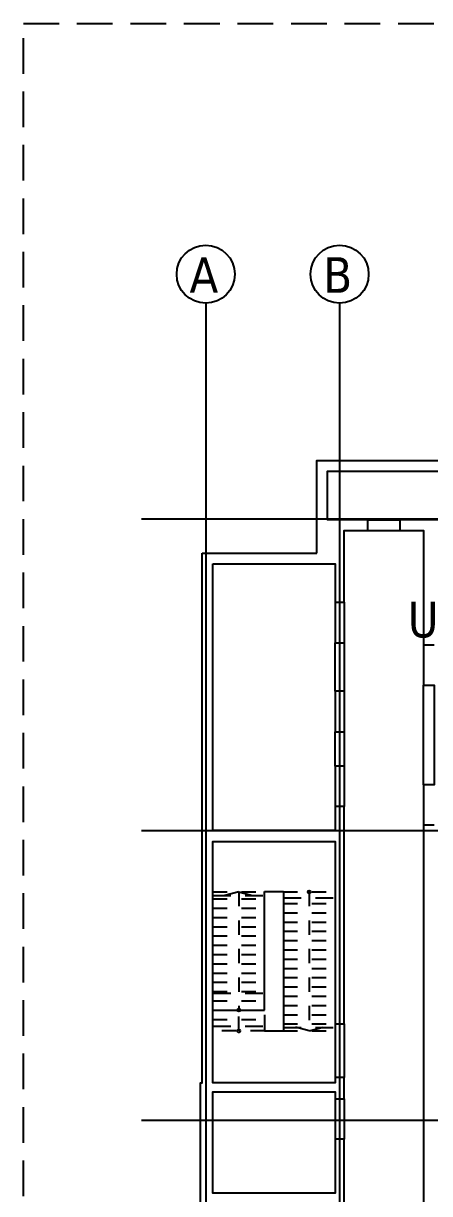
# Model space of a CAD drawing. Extents: x -169 to 69, y -7 to 55.
# Drawn here: x 36.51 to 39.36, y 4.52 to 12.73 of the extents above; entities that cross this region are included whole.
import ezdxf

# ---------------------------------------------------------------- set-up
doc = ezdxf.new("R2010")
doc.units = 0
doc.header["$LTSCALE"] = 0.5
for name, pattern in [('AUSGEZOGEN', [1000.01, 1000, 0.01]), ('DOT', [0.175, 0.05, -0.125]), ('HIDDEN', [0.375, 0.25, -0.125]), ('HIDDEN2', [0.187, 0.125, -0.062]), ('PUNKT', [0.175, 0.05, -0.125]), ('STRICHLINIE', [0.75, 0.5, -0.25]), ('VERDECKT', [0.375, 0.25, -0.125])]:
    doc.linetypes.add(name, pattern=pattern)
for name, color, linetype in [('ACHSEN', 7, 'Continuous'), ('BETON', 7, 'Continuous'), ('DETAIL', 7, 'Continuous'), ('DRUEBER', 7, 'Continuous'), ('OBJEKT', 7, 'Continuous'), ('SFP_Achsen', 7, 'Continuous'), ('TEXT', 7, 'Continuous'), ('VERDECKT', 7, 'Continuous')]:
    doc.layers.add(name, color=color, linetype=linetype)
doc.styles.add('helv', font='tahoma.ttf')

msp = doc.modelspace()

# ---------------------------------------------------------------- linework, layer by layer
at = {"layer": 'ACHSEN', "color": 140, "linetype": 'AUSGEZOGEN'}
for p, q in [((37.78693, 10.76634), (37.78693, 1.2413)), ((38.72443, 10.76634), (38.72443, 1.2413)), ((37.33693, 9.2538), (48.32443, 9.2538)), ((37.33693, 7.0663), (48.32443, 7.0663)), ((37.33693, 5.03505), (48.32443, 5.03505))]:
    msp.add_line(p, q, dxfattribs=at)
at = {"layer": 'ACHSEN', "color": 102, "linetype": 'AUSGEZOGEN'}
for centre in [(37.78693, 10.97011), (38.72443, 10.97011)]:
    msp.add_circle(centre, 0.20377, dxfattribs=at)
at = {"layer": 'BETON', "color": 6, "linetype": 'AUSGEZOGEN', "lineweight": -2}
for points in [[(38.56443, 9.01255), (38.56443, 9.01255), (38.56443, 9.66255), (40.58193, 9.66255), (40.58193, 9.24755), (42.21693, 9.24755), (42.21693, 10.0163), (46.76193, 10.0163), (46.76193, 7.0663), (47.51193, 7.0663), (47.51193, 1.7538), (46.76193, 1.7538), (46.76193, 1.3038), (45.98693, 1.3038), (45.98693, 1.7538), (37.74943, 1.7538), (37.74943, 5.29755), (37.76193, 5.29755), (37.76193, 9.01255)], [(37.83693, 8.93755), (38.69318, 8.93755), (38.69318, 8.6688), (38.75568, 8.6688), (38.75568, 9.17255), (38.92193, 9.17255), (38.92193, 9.24755), (38.63943, 9.24755), (38.63943, 9.58755), (40.50693, 9.58755)], [(40.50693, 9.24755), (39.14693, 9.24755), (39.14693, 9.17255), (39.31193, 9.17255), (39.31193, 8.37005), (39.38693, 8.37005)], [(37.76193, 9.01255), (38.56443, 9.01255)], [(38.75568, 4.19255), (38.75568, 4.9013), (38.69318, 4.9013), (38.69318, 4.52255), (37.83693, 4.52255), (37.83693, 5.23505), (38.69318, 5.23505), (38.69318, 5.18505), (38.75568, 5.18505), (38.75568, 5.33505), (38.69318, 5.33505), (38.69318, 5.29755), (37.83693, 5.29755), (37.83693, 6.9913), (38.69318, 6.9913), (38.69318, 5.71005), (38.75568, 5.71005), (38.75568, 7.23505), (38.69318, 7.23505), (38.69318, 7.0663), (37.83693, 7.0663), (37.83693, 8.93755)], [(39.31193, 7.1038), (39.31193, 4.0663)], [(39.38693, 7.1038), (39.31193, 7.1038)]]:
    msp.add_lwpolyline(points, dxfattribs=at)
for points in [[(38.69318, 8.38505), (38.75568, 8.38505), (38.75568, 8.0438), (38.69318, 8.0438)], [(39.31193, 8.0863), (39.38693, 8.0863), (39.38693, 7.38755), (39.31193, 7.38755)], [(38.69318, 7.76005), (38.75568, 7.76005), (38.75568, 7.5188), (38.69318, 7.5188)]]:
    msp.add_lwpolyline(points, close=True, dxfattribs=at)
at = {"layer": 'DETAIL', "color": 102, "linetype": 'STRICHLINIE'}
msp.add_lwpolyline([(49.52378, 12.72969), (49.52378, 0.75188), (36.50945, 0.75188), (36.50945, 12.72969)], close=True, dxfattribs=at)
at = {"layer": 'DRUEBER', "color": 7, "linetype": 'DOT'}
for p, q in [((38.01818, 6.6363), (37.83693, 6.58755)), ((38.01818, 6.6363), (38.19943, 6.58755)), ((38.33068, 6.6363), (38.69318, 6.6363)), ((38.51193, 6.6363), (38.51193, 5.6613)), ((38.33068, 6.55505), (38.69318, 6.55505)), ((38.33068, 6.49005), (38.69318, 6.49005)), ((38.33068, 6.42505), (38.69318, 6.42505)), ((38.33068, 6.36005), (38.69318, 6.36005)), ((38.33068, 6.29505), (38.69318, 6.29505)), ((38.33068, 6.23005), (38.69318, 6.23005)), ((38.33068, 6.16505), (38.69318, 6.16505)), ((38.33068, 6.10005), (38.69318, 6.10005)), ((38.33068, 6.03505), (38.69318, 6.03505)), ((38.33068, 5.97005), (38.69318, 5.97005)), ((38.33068, 5.90505), (38.69318, 5.90505)), ((38.33068, 5.84005), (38.69318, 5.84005)), ((38.01818, 5.6613), (38.01818, 5.77443)), ((38.33068, 5.77505), (38.69318, 5.77505)), ((37.83693, 5.74255), (38.19943, 5.74255)), ((38.51193, 5.6613), (38.33068, 5.71005)), ((38.33068, 5.71005), (38.69318, 5.71005)), ((38.51193, 5.6613), (38.69318, 5.71005)), ((38.19943, 5.6613), (37.83693, 5.6613))]:
    msp.add_line(p, q, dxfattribs=at)
at = {"layer": 'DRUEBER', "color": 7, "linetype": 'PUNKT'}
for p, q in [((37.83693, 6.6363), (38.19943, 6.6363)), ((37.83693, 6.58755), (38.19943, 6.58755)), ((38.01818, 6.6363), (38.01818, 5.80755)), ((37.83693, 6.52255), (38.19943, 6.52255)), ((37.83693, 6.45755), (38.19943, 6.45755)), ((37.83693, 6.39255), (38.19943, 6.39255)), ((37.83693, 6.32755), (38.19943, 6.32755)), ((37.83693, 6.26255), (38.19943, 6.26255)), ((37.83693, 6.19755), (38.19943, 6.19755)), ((37.83693, 6.13255), (38.19943, 6.13255)), ((37.83693, 6.06755), (38.19943, 6.06755)), ((37.83693, 6.00255), (38.19943, 6.00255)), ((37.83693, 5.93755), (38.19943, 5.93755)), ((37.83693, 5.87255), (38.19943, 5.87255)), ((38.33068, 5.6613), (38.69318, 5.6613))]:
    msp.add_line(p, q, dxfattribs=at)
at = {"layer": 'OBJEKT', "color": 7, "linetype": 'AUSGEZOGEN'}
for p, q in [((38.92193, 9.24755), (39.14693, 9.24755)), ((38.92193, 9.17255), (39.14693, 9.17255)), ((38.69318, 8.6688), (38.69318, 8.38505)), ((38.75568, 8.6688), (38.75568, 8.38505)), ((39.31193, 8.37005), (39.31193, 8.0863)), ((38.69318, 8.0438), (38.69318, 7.76005)), ((38.75568, 8.0438), (38.75568, 7.76005)), ((38.69318, 7.5188), (38.69318, 7.23505)), ((38.75568, 7.5188), (38.75568, 7.23505)), ((39.31193, 7.38755), (39.31193, 7.1038)), ((38.19943, 6.6388), (38.33068, 6.6388)), ((38.19943, 5.80755), (38.19943, 6.6388)), ((38.33068, 6.6388), (38.33068, 5.6588)), ((37.83693, 5.80755), (38.19943, 5.80755)), ((38.19943, 5.77443), (38.19943, 5.6588)), ((38.69318, 5.71005), (38.69318, 5.33505)), ((38.75568, 5.71005), (38.75568, 5.33505)), ((38.33068, 5.6588), (38.19943, 5.6588)), ((38.69318, 5.18505), (38.69318, 4.9013)), ((38.75568, 5.18505), (38.75568, 4.9013))]:
    msp.add_line(p, q, dxfattribs=at)
at = {"layer": 'OBJEKT', "color": 7, "linetype": 'HIDDEN2'}
for p, q in [((38.69318, 7.0663), (39.38693, 7.0663)), ((39.31193, 6.9913), (39.31818, 6.9913))]:
    msp.add_line(p, q, dxfattribs=at)
at = {"layer": 'OBJEKT', "color": 7, "linetype": 'AUSGEZOGEN'}
for centre in [(38.51193, 6.6363), (38.01818, 5.80755), (38.01818, 5.6613)]:
    msp.add_circle(centre, 0.01, dxfattribs=at)
at = {"layer": 'VERDECKT', "color": 7, "linetype": 'VERDECKT'}
for p, q in [((37.83693, 6.61222), (38.19943, 6.61222)), ((37.83693, 5.69385), (38.19943, 5.69385))]:
    msp.add_line(p, q, dxfattribs=at)
at = {"layer": 'VERDECKT', "color": 7, "linetype": 'HIDDEN'}
for p, q in [((38.33068, 6.59538), (38.69318, 6.59538)), ((37.83693, 5.92517), (38.19943, 5.92517)), ((38.33068, 5.68538), (38.69318, 5.68538))]:
    msp.add_line(p, q, dxfattribs=at)

# ---------------------------------------------------------------- texts
at = {"layer": 'SFP_Achsen', "color": 6, "linetype": 'AUSGEZOGEN', "style": 'helv'}
for s, p in [('A', (37.67288, 10.83968)), ('B', (38.61038, 10.83968))]:
    msp.add_text(s, height=0.25, dxfattribs=at).set_placement(p)
at = {"layer": 'TEXT', "color": 6, "linetype": 'AUSGEZOGEN', "style": 'helv'}
msp.add_text('U2.12', height=0.25, dxfattribs=at).set_placement((39.20216, 8.42187))

doc.saveas('drawing.dxf')
